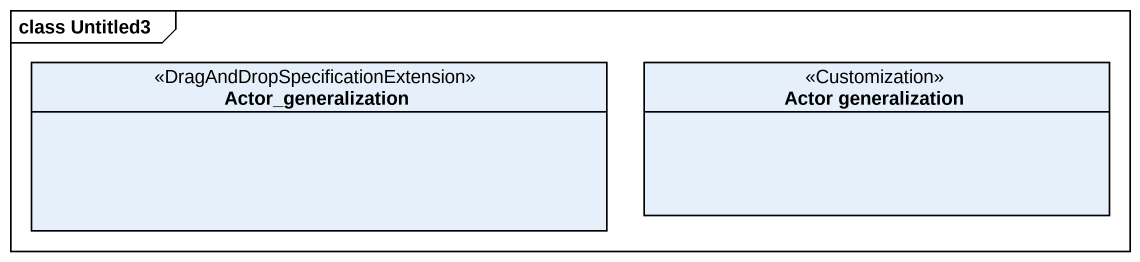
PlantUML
@startuml
mainframe class Untitled3
hide circle
hide empty members
class Actor_generalization <<DragAndDropSpecificationExtension>>
class "Actor generalization" as Actor_generalization_2 <<Customization>>
@enduml
